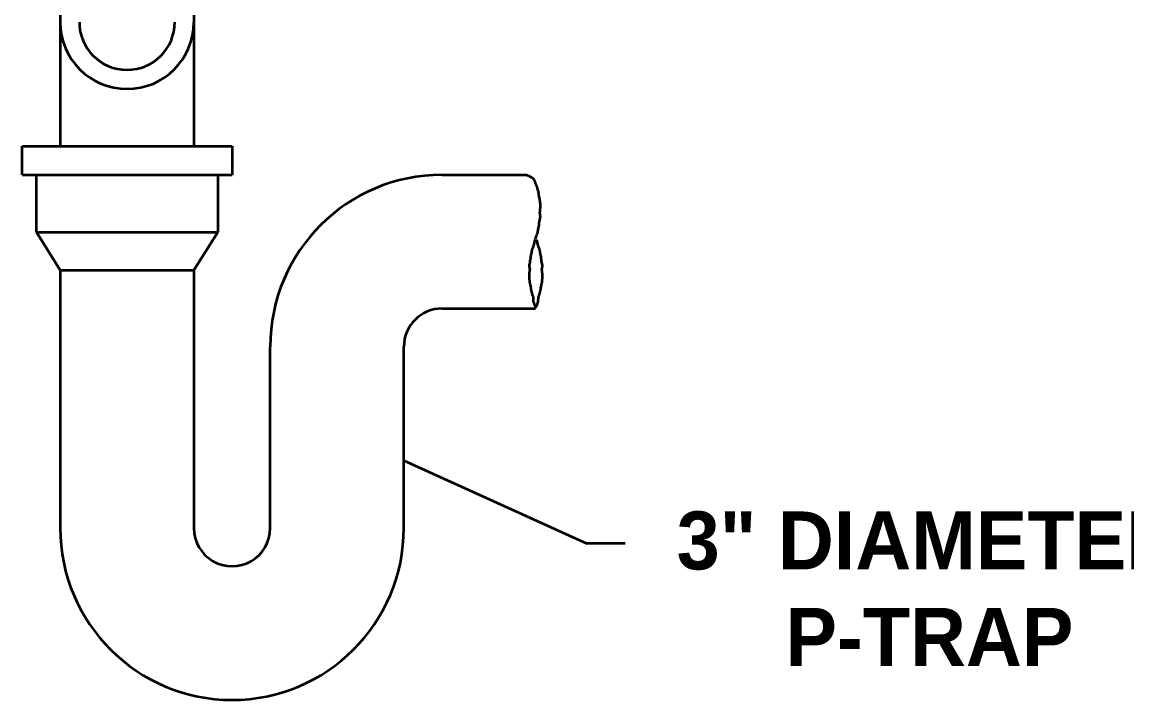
# Model space of a CAD drawing. Header units: inches. Extents: x 2025 to 34930, y -6955 to 4650.
# Drawn here: x 9658.6 to 9738.5, y -2601.9 to -2552.8 of the extents above; entities that cross this region are included whole.
import ezdxf

# ---------------------------------------------------------------- set-up
doc = ezdxf.new("R2010")
doc.units = ezdxf.units.IN
doc.header["$MEASUREMENT"] = 0
doc.layers.add('M-HVAC-EXHS-DUCT', color=3, linetype='Continuous', lineweight=50)
doc.layers.add('PDF-TEXT', color=7, linetype='Continuous', lineweight=35)
doc.styles.add('BOO', font='GOTHIC.TTF', dxfattribs={"height": 6})

# ---------------------------------------------------------------- blocks, each defined once
blk = doc.blocks.new('p detail 18')
at = {"layer": 'PDF-TEXT'}
for p, q in [((9661.316, -2530.047), (9661.316, -2561.813)), ((9670.983, -2530.047), (9670.983, -2561.813)), ((9658.556, -2561.813), (9673.746, -2561.813)), ((9658.556, -2563.885), (9658.556, -2561.813)), ((9673.746, -2561.813), (9673.746, -2563.885)), ((9658.556, -2563.885), (9673.746, -2563.885)), ((9659.592, -2568.028), (9659.592, -2563.885)), ((9672.71, -2563.885), (9672.71, -2568.028)), ((9688.938, -2563.885), (9695.035, -2563.885)), ((9694.903, -2563.884), (9694.907, -2563.888)), ((9694.907, -2563.888), (9694.911, -2563.891)), ((9694.909, -2563.893), (9694.911, -2563.891)), ((9694.909, -2563.895), (9694.909, -2563.893)), ((9694.914, -2563.898), (9694.909, -2563.895)), ((9694.911, -2563.891), (9694.916, -2563.889)), ((9694.911, -2563.891), (9694.914, -2563.894)), ((9694.914, -2563.894), (9694.916, -2563.897)), ((9694.916, -2563.898), (9694.914, -2563.898)), ((9694.916, -2563.889), (9694.923, -2563.887)), ((9694.916, -2563.897), (9694.916, -2563.898)), ((9694.923, -2563.887), (9694.932, -2563.884)), ((9694.932, -2563.884), (9694.939, -2563.882)), ((9694.939, -2563.882), (9694.944, -2563.879)), ((9694.942, -2563.871), (9694.941, -2563.87)), ((9694.941, -2563.87), (9694.941, -2563.87)), ((9694.941, -2563.87), (9694.945, -2563.872)), ((9694.944, -2563.874), (9694.942, -2563.871)), ((9694.946, -2563.876), (9694.944, -2563.874)), ((9694.944, -2563.879), (9694.946, -2563.876)), ((9694.945, -2563.872), (9694.951, -2563.875)), ((9694.951, -2563.875), (9694.96, -2563.879)), ((9694.96, -2563.879), (9694.97, -2563.882)), ((9694.97, -2563.882), (9694.979, -2563.887)), ((9694.979, -2563.887), (9694.99, -2563.889)), ((9694.99, -2563.889), (9694.999, -2563.891)), ((9694.999, -2563.891), (9695.008, -2563.892)), ((9695.008, -2563.892), (9695.016, -2563.892)), ((9695.016, -2563.892), (9695.023, -2563.891)), ((9695.023, -2563.891), (9695.029, -2563.889)), ((9695.029, -2563.889), (9695.035, -2563.887)), ((9695.035, -2563.887), (9695.039, -2563.884)), ((9695.039, -2563.884), (9695.043, -2563.882)), ((9695.043, -2563.882), (9695.046, -2563.882)), ((9695.046, -2563.882), (9695.05, -2563.882)), ((9695.05, -2563.882), (9695.053, -2563.884)), ((9695.053, -2563.884), (9695.06, -2563.89)), ((9695.06, -2563.89), (9695.064, -2563.893)), ((9695.064, -2563.893), (9695.073, -2563.898)), ((9695.073, -2563.898), (9695.079, -2563.899)), ((9695.079, -2563.899), (9695.085, -2563.901)), ((9695.085, -2563.901), (9695.092, -2563.902)), ((9695.092, -2563.902), (9695.101, -2563.904)), ((9695.101, -2563.904), (9695.111, -2563.906)), ((9695.111, -2563.906), (9695.123, -2563.91)), ((9695.123, -2563.91), (9695.135, -2563.915)), ((9695.135, -2563.915), (9695.148, -2563.92)), ((9695.148, -2563.92), (9695.162, -2563.928)), ((9695.162, -2563.928), (9695.176, -2563.937)), ((9695.176, -2563.937), (9695.187, -2563.946)), ((9695.187, -2563.946), (9695.196, -2563.952)), ((9695.196, -2563.952), (9695.199, -2563.955)), ((9695.199, -2563.954), (9695.197, -2563.952)), ((9695.197, -2563.952), (9695.197, -2563.952)), ((9695.197, -2563.952), (9695.204, -2563.954)), ((9695.199, -2563.955), (9695.199, -2563.954)), ((9695.204, -2563.954), (9695.223, -2563.962)), ((9695.223, -2563.962), (9695.255, -2563.978)), ((9695.255, -2563.978), (9695.296, -2564)), ((9695.296, -2564), (9695.342, -2564.025)), ((9695.342, -2564.025), (9695.387, -2564.049)), ((9695.387, -2564.049), (9695.425, -2564.07)), ((9695.425, -2564.07), (9695.452, -2564.085)), ((9695.452, -2564.085), (9695.469, -2564.096)), ((9695.469, -2564.096), (9695.48, -2564.104)), ((9695.48, -2564.104), (9695.488, -2564.11)), ((9695.488, -2564.11), (9695.494, -2564.116)), ((9695.494, -2564.116), (9695.501, -2564.123)), ((9695.501, -2564.123), (9695.511, -2564.133)), ((9695.511, -2564.133), (9695.521, -2564.144)), ((9695.521, -2564.144), (9695.533, -2564.158)), ((9695.533, -2564.158), (9695.545, -2564.176)), ((9695.545, -2564.176), (9695.558, -2564.196)), ((9695.558, -2564.196), (9695.571, -2564.219)), ((9695.571, -2564.219), (9695.584, -2564.242)), ((9695.584, -2564.242), (9695.596, -2564.264)), ((9695.596, -2564.264), (9695.606, -2564.284)), ((9695.606, -2564.284), (9695.615, -2564.3)), ((9695.615, -2564.3), (9695.622, -2564.313)), ((9695.622, -2564.313), (9695.628, -2564.325)), ((9695.628, -2564.325), (9695.633, -2564.335)), ((9695.633, -2564.335), (9695.637, -2564.346)), ((9695.637, -2564.346), (9695.641, -2564.358)), ((9695.641, -2564.358), (9695.644, -2564.371)), ((9695.644, -2564.371), (9695.648, -2564.384)), ((9695.648, -2564.384), (9695.651, -2564.397)), ((9695.651, -2564.397), (9695.655, -2564.41)), ((9695.655, -2564.41), (9695.659, -2564.422)), ((9695.659, -2564.422), (9695.664, -2564.433)), ((9695.664, -2564.433), (9695.668, -2564.443)), ((9695.668, -2564.443), (9695.673, -2564.452)), ((9695.673, -2564.452), (9695.676, -2564.461)), ((9695.676, -2564.461), (9695.678, -2564.469)), ((9695.678, -2564.469), (9695.68, -2564.477)), ((9695.68, -2564.477), (9695.682, -2564.488)), ((9695.682, -2564.488), (9695.686, -2564.502)), ((9695.686, -2564.502), (9695.694, -2564.521)), ((9695.694, -2564.521), (9695.704, -2564.545)), ((9695.704, -2564.545), (9695.716, -2564.573)), ((9695.716, -2564.573), (9695.729, -2564.602)), ((9695.729, -2564.602), (9695.741, -2564.629)), ((9695.741, -2564.629), (9695.75, -2564.652)), ((9695.75, -2564.652), (9695.755, -2564.668)), ((9695.755, -2564.668), (9695.758, -2564.679)), ((9695.758, -2564.679), (9695.759, -2564.688)), ((9695.759, -2564.688), (9695.761, -2564.695)), ((9695.761, -2564.695), (9695.765, -2564.705)), ((9695.765, -2564.705), (9695.772, -2564.717)), ((9695.772, -2564.717), (9695.781, -2564.732)), ((9695.781, -2564.732), (9695.791, -2564.75)), ((9695.791, -2564.75), (9695.801, -2564.769)), ((9695.801, -2564.769), (9695.809, -2564.787)), ((9695.809, -2564.787), (9695.814, -2564.806)), ((9695.814, -2564.806), (9695.817, -2564.824)), ((9695.817, -2564.824), (9695.819, -2564.842)), ((9695.819, -2564.842), (9695.822, -2564.859)), ((9695.822, -2564.859), (9695.824, -2564.877)), ((9695.824, -2564.877), (9695.828, -2564.895)), ((9695.828, -2564.895), (9695.834, -2564.913)), ((9695.834, -2564.913), (9695.841, -2564.934)), ((9695.841, -2564.934), (9695.849, -2564.957)), ((9695.849, -2564.957), (9695.857, -2564.985)), ((9695.857, -2564.985), (9695.866, -2565.018)), ((9695.866, -2565.018), (9695.875, -2565.053)), ((9695.875, -2565.053), (9695.884, -2565.088)), ((9695.884, -2565.088), (9695.892, -2565.123)), ((9695.892, -2565.123), (9695.898, -2565.153)), ((9695.898, -2565.153), (9695.903, -2565.178)), ((9695.903, -2565.178), (9695.907, -2565.197)), ((9695.907, -2565.197), (9695.909, -2565.212)), ((9695.909, -2565.212), (9695.911, -2565.223)), ((9695.911, -2565.223), (9695.911, -2565.231)), ((9695.911, -2565.231), (9695.911, -2565.237)), ((9695.911, -2565.237), (9695.911, -2565.245)), ((9695.911, -2565.245), (9695.911, -2565.258)), ((9695.911, -2565.258), (9695.914, -2565.279)), ((9695.914, -2565.279), (9695.919, -2565.314)), ((9695.919, -2565.314), (9695.927, -2565.363)), ((9695.927, -2565.363), (9695.938, -2565.423)), ((9695.938, -2565.423), (9695.95, -2565.485)), ((9695.95, -2565.485), (9695.962, -2565.543)), ((9695.962, -2565.543), (9695.972, -2565.59)), ((9695.972, -2565.59), (9695.981, -2565.621)), ((9695.981, -2565.621), (9695.987, -2565.64)), ((9695.987, -2565.64), (9695.991, -2565.65)), ((9695.991, -2565.65), (9695.994, -2565.657)), ((9695.994, -2565.657), (9695.995, -2565.665)), ((9695.995, -2565.665), (9695.996, -2565.68)), ((9695.996, -2565.68), (9695.997, -2565.698)), ((9695.997, -2565.698), (9695.997, -2565.717)), ((9695.997, -2565.717), (9695.997, -2565.735)), ((9695.997, -2565.735), (9695.998, -2565.749)), ((9695.998, -2565.749), (9696, -2565.757)), ((9696, -2565.757), (9696.003, -2565.765)), ((9696.003, -2565.765), (9696.006, -2565.779)), ((9696.006, -2565.779), (9696.011, -2565.805)), ((9696.013, -2566.469), (9696.008, -2566.519)), ((9696.011, -2565.805), (9696.016, -2565.847)), ((9696.017, -2566.413), (9696.013, -2566.469)), ((9696.016, -2565.847), (9696.022, -2565.912)), ((9696.02, -2566.36), (9696.017, -2566.413)), ((9696.023, -2566.313), (9696.02, -2566.36)), ((9696.022, -2565.912), (9696.027, -2565.989)), ((9696.026, -2566.28), (9696.023, -2566.313)), ((9696.03, -2566.263), (9696.026, -2566.28)), ((9696.027, -2565.989), (9696.033, -2566.07)), ((9696.034, -2566.256), (9696.03, -2566.263)), ((9696.033, -2566.07), (9696.037, -2566.145)), ((9696.037, -2566.25), (9696.034, -2566.256)), ((9696.037, -2566.145), (9696.039, -2566.201)), ((9696.039, -2566.235), (9696.037, -2566.25)), ((9696.039, -2566.201), (9696.039, -2566.235)), ((9695.969, -2567.256), (9695.951, -2567.361)), ((9695.988, -2567.143), (9695.969, -2567.256)), ((9695.986, -2566.635), (9695.985, -2566.65)), ((9695.985, -2566.65), (9695.987, -2566.663)), ((9695.991, -2566.616), (9695.986, -2566.635)), ((9695.987, -2566.663), (9695.992, -2566.674)), ((9696.006, -2567.038), (9695.988, -2567.143)), ((9695.996, -2566.592), (9695.991, -2566.616)), ((9695.992, -2566.674), (9695.997, -2566.683)), ((9696.002, -2566.559), (9695.996, -2566.592)), ((9695.997, -2566.683), (9696.003, -2566.692)), ((9696.008, -2566.519), (9696.002, -2566.559)), ((9696.003, -2566.692), (9696.008, -2566.701)), ((9696.021, -2566.953), (9696.006, -2567.038)), ((9696.008, -2566.701), (9696.011, -2566.709)), ((9696.011, -2566.709), (9696.012, -2566.718)), ((9696.012, -2566.718), (9696.012, -2566.729)), ((9696.012, -2566.729), (9696.013, -2566.742)), ((9696.013, -2566.742), (9696.013, -2566.76)), ((9696.013, -2566.76), (9696.015, -2566.783)), ((9696.015, -2566.783), (9696.018, -2566.806)), ((9696.018, -2566.806), (9696.021, -2566.829)), ((9696.021, -2566.829), (9696.025, -2566.848)), ((9696.03, -2566.901), (9696.021, -2566.953)), ((9696.025, -2566.848), (9696.029, -2566.859)), ((9696.029, -2566.859), (9696.032, -2566.862)), ((9696.034, -2566.874), (9696.03, -2566.901)), ((9696.032, -2566.862), (9696.035, -2566.864)), ((9696.035, -2566.864), (9696.034, -2566.874)), ((9661.316, -2570.79), (9659.592, -2568.028)), ((9659.592, -2568.028), (9672.71, -2568.028)), ((9670.983, -2570.79), (9672.71, -2568.028)), ((9695.822, -2568.091), (9695.808, -2568.13)), ((9695.834, -2568.05), (9695.822, -2568.091)), ((9695.844, -2568.007), (9695.834, -2568.05)), ((9695.853, -2567.962), (9695.844, -2568.007)), ((9695.859, -2567.919), (9695.853, -2567.962)), ((9695.866, -2567.878), (9695.859, -2567.919)), ((9695.87, -2567.841), (9695.866, -2567.878)), ((9695.875, -2567.81), (9695.87, -2567.841)), ((9695.879, -2567.783), (9695.875, -2567.81)), ((9695.885, -2567.757), (9695.879, -2567.783)), ((9695.89, -2567.731), (9695.885, -2567.757)), ((9695.898, -2567.701), (9695.89, -2567.731)), ((9695.907, -2567.666), (9695.898, -2567.701)), ((9695.917, -2567.629), (9695.907, -2567.666)), ((9695.926, -2567.594), (9695.917, -2567.629)), ((9695.933, -2567.566), (9695.926, -2567.594)), ((9695.933, -2567.498), (9695.932, -2567.524)), ((9695.932, -2567.524), (9695.934, -2567.535)), ((9695.939, -2567.446), (9695.933, -2567.498)), ((9695.937, -2567.546), (9695.933, -2567.566)), ((9695.934, -2567.535), (9695.937, -2567.539)), ((9695.937, -2567.539), (9695.937, -2567.546)), ((9695.951, -2567.361), (9695.939, -2567.446)), ((9695.591, -2568.906), (9695.624, -2568.773)), ((9695.624, -2568.773), (9695.669, -2568.586)), ((9695.702, -2568.453), (9695.669, -2568.586)), ((9695.726, -2568.361), (9695.702, -2568.453)), ((9695.745, -2568.298), (9695.726, -2568.361)), ((9695.761, -2568.25), (9695.745, -2568.298)), ((9695.777, -2568.209), (9695.761, -2568.25)), ((9695.793, -2568.169), (9695.777, -2568.209)), ((9695.808, -2568.13), (9695.793, -2568.169)), ((9695.842, -2568.775), (9695.798, -2568.588)), ((9695.875, -2568.908), (9695.842, -2568.775)), ((9695.375, -2569.73), (9695.385, -2569.693)), ((9695.385, -2569.693), (9695.394, -2569.658)), ((9695.394, -2569.658), (9695.402, -2569.628)), ((9695.402, -2569.628), (9695.408, -2569.602)), ((9695.408, -2569.602), (9695.413, -2569.576)), ((9695.413, -2569.576), (9695.418, -2569.549)), ((9695.418, -2569.549), (9695.422, -2569.518)), ((9695.422, -2569.518), (9695.428, -2569.481)), ((9695.428, -2569.481), (9695.433, -2569.44)), ((9695.433, -2569.44), (9695.44, -2569.397)), ((9695.44, -2569.397), (9695.448, -2569.352)), ((9695.448, -2569.352), (9695.458, -2569.309)), ((9695.458, -2569.309), (9695.471, -2569.268)), ((9695.471, -2569.268), (9695.484, -2569.229)), ((9695.484, -2569.229), (9695.5, -2569.19)), ((9695.5, -2569.19), (9695.515, -2569.15)), ((9695.515, -2569.15), (9695.532, -2569.108)), ((9695.532, -2569.108), (9695.548, -2569.061)), ((9695.548, -2569.061), (9695.567, -2568.998)), ((9695.567, -2568.998), (9695.591, -2568.906)), ((9695.899, -2569), (9695.875, -2568.908)), ((9695.918, -2569.063), (9695.899, -2569)), ((9695.934, -2569.11), (9695.918, -2569.063)), ((9695.951, -2569.152), (9695.934, -2569.11)), ((9695.966, -2569.192), (9695.951, -2569.152)), ((9695.982, -2569.23), (9695.966, -2569.192)), ((9695.995, -2569.27), (9695.982, -2569.23)), ((9696.008, -2569.31), (9695.995, -2569.27)), ((9696.018, -2569.354), (9696.008, -2569.31)), ((9696.026, -2569.398), (9696.018, -2569.354)), ((9696.033, -2569.442), (9696.026, -2569.398)), ((9696.039, -2569.483), (9696.033, -2569.442)), ((9696.044, -2569.52), (9696.039, -2569.483)), ((9696.048, -2569.551), (9696.044, -2569.52)), ((9696.053, -2569.578), (9696.048, -2569.551)), ((9696.058, -2569.604), (9696.053, -2569.578)), ((9696.064, -2569.63), (9696.058, -2569.604)), ((9696.072, -2569.66), (9696.064, -2569.63)), ((9696.081, -2569.695), (9696.072, -2569.66)), ((9696.09, -2569.731), (9696.081, -2569.695)), ((9695.258, -2570.486), (9695.262, -2570.459)), ((9695.258, -2570.495), (9695.258, -2570.486)), ((9695.26, -2570.497), (9695.258, -2570.495)), ((9695.264, -2570.5), (9695.26, -2570.497)), ((9695.262, -2570.459), (9695.271, -2570.406)), ((9695.268, -2570.511), (9695.264, -2570.5)), ((9695.271, -2570.406), (9695.286, -2570.321)), ((9695.286, -2570.321), (9695.305, -2570.215)), ((9695.305, -2570.215), (9695.324, -2570.103)), ((9695.324, -2570.103), (9695.341, -2569.998)), ((9695.341, -2569.998), (9695.353, -2569.913)), ((9695.353, -2569.913), (9695.359, -2569.861)), ((9695.356, -2569.813), (9695.36, -2569.793)), ((9695.356, -2569.82), (9695.356, -2569.813)), ((9695.358, -2569.824), (9695.356, -2569.82)), ((9695.36, -2569.835), (9695.358, -2569.824)), ((9695.359, -2569.861), (9695.36, -2569.835)), ((9695.36, -2569.793), (9695.367, -2569.764)), ((9695.367, -2569.764), (9695.375, -2569.73)), ((9696.099, -2569.766), (9696.09, -2569.731)), ((9696.106, -2569.795), (9696.099, -2569.766)), ((9696.11, -2569.814), (9696.106, -2569.795)), ((9696.106, -2569.837), (9696.108, -2569.826)), ((9696.107, -2569.863), (9696.106, -2569.837)), ((9696.112, -2569.915), (9696.107, -2569.863)), ((9696.108, -2569.826), (9696.11, -2569.822)), ((9696.11, -2569.822), (9696.11, -2569.814)), ((9696.125, -2569.999), (9696.112, -2569.915)), ((9696.142, -2570.105), (9696.125, -2569.999)), ((9696.162, -2570.217), (9696.142, -2570.105)), ((9696.18, -2570.323), (9696.162, -2570.217)), ((9696.195, -2570.407), (9696.18, -2570.323)), ((9696.204, -2570.46), (9696.195, -2570.407)), ((9696.202, -2570.502), (9696.206, -2570.498)), ((9696.208, -2570.487), (9696.204, -2570.46)), ((9696.206, -2570.498), (9696.208, -2570.497)), ((9696.208, -2570.497), (9696.208, -2570.487)), ((9661.316, -2570.79), (9661.316, -2589.436)), ((9661.316, -2570.79), (9670.983, -2570.79)), ((9670.983, -2570.79), (9670.983, -2589.436)), ((9695.253, -2571.125), (9695.256, -2571.109)), ((9695.253, -2571.158), (9695.253, -2571.125)), ((9695.256, -2571.214), (9695.253, -2571.158)), ((9695.256, -2571.109), (9695.259, -2571.103)), ((9695.26, -2571.289), (9695.256, -2571.214)), ((9695.259, -2571.103), (9695.262, -2571.096)), ((9695.265, -2571.37), (9695.26, -2571.289)), ((9695.262, -2571.096), (9695.266, -2571.079)), ((9695.266, -2571.079), (9695.27, -2571.046)), ((9695.271, -2570.53), (9695.268, -2570.511)), ((9695.27, -2571.046), (9695.273, -2570.999)), ((9695.275, -2570.552), (9695.271, -2570.53)), ((9695.273, -2570.999), (9695.276, -2570.946)), ((9695.277, -2570.577), (9695.275, -2570.552)), ((9695.276, -2570.946), (9695.28, -2570.891)), ((9695.279, -2570.599), (9695.277, -2570.577)), ((9695.28, -2570.617), (9695.279, -2570.599)), ((9695.28, -2570.63), (9695.28, -2570.617)), ((9695.28, -2570.641), (9695.28, -2570.63)), ((9695.281, -2570.651), (9695.28, -2570.641)), ((9695.28, -2570.891), (9695.284, -2570.84)), ((9695.284, -2570.659), (9695.281, -2570.651)), ((9695.289, -2570.667), (9695.284, -2570.659)), ((9695.284, -2570.84), (9695.29, -2570.799)), ((9695.295, -2570.676), (9695.289, -2570.667)), ((9695.29, -2570.799), (9695.296, -2570.768)), ((9695.301, -2570.685), (9695.295, -2570.676)), ((9695.296, -2570.768), (9695.302, -2570.743)), ((9695.305, -2570.696), (9695.301, -2570.685)), ((9695.302, -2570.743), (9695.306, -2570.724)), ((9695.307, -2570.709), (9695.305, -2570.696)), ((9695.306, -2570.724), (9695.307, -2570.709)), ((9696.159, -2570.711), (9696.161, -2570.698)), ((9696.16, -2570.726), (9696.159, -2570.711)), ((9696.164, -2570.745), (9696.16, -2570.726)), ((9696.161, -2570.698), (9696.165, -2570.687)), ((9696.17, -2570.769), (9696.164, -2570.745)), ((9696.165, -2570.687), (9696.171, -2570.677)), ((9696.176, -2570.801), (9696.17, -2570.769)), ((9696.171, -2570.677), (9696.177, -2570.669)), ((9696.182, -2570.842), (9696.176, -2570.801)), ((9696.177, -2570.669), (9696.182, -2570.66)), ((9696.182, -2570.66), (9696.185, -2570.652)), ((9696.186, -2570.892), (9696.182, -2570.842)), ((9696.185, -2570.652), (9696.186, -2570.643)), ((9696.186, -2570.618), (9696.187, -2570.6)), ((9696.186, -2570.632), (9696.186, -2570.618)), ((9696.186, -2570.643), (9696.186, -2570.632)), ((9696.19, -2570.947), (9696.186, -2570.892)), ((9696.187, -2570.6), (9696.188, -2570.578)), ((9696.188, -2570.578), (9696.191, -2570.554)), ((9696.194, -2571.001), (9696.19, -2570.947)), ((9696.191, -2570.554), (9696.195, -2570.532)), ((9696.197, -2571.047), (9696.194, -2571.001)), ((9696.195, -2570.532), (9696.198, -2570.513)), ((9696.199, -2571.081), (9696.197, -2571.047)), ((9696.198, -2570.513), (9696.202, -2570.502)), ((9696.203, -2571.098), (9696.199, -2571.081)), ((9696.201, -2571.371), (9696.206, -2571.291)), ((9696.207, -2571.105), (9696.203, -2571.098)), ((9696.206, -2571.291), (9696.21, -2571.216)), ((9696.21, -2571.111), (9696.207, -2571.105)), ((9696.212, -2571.126), (9696.21, -2571.111)), ((9696.21, -2571.216), (9696.212, -2571.159)), ((9696.212, -2571.159), (9696.212, -2571.126)), ((9695.271, -2571.447), (9695.265, -2571.37)), ((9695.277, -2571.512), (9695.271, -2571.447)), ((9695.282, -2571.555), (9695.277, -2571.512)), ((9695.286, -2571.58), (9695.282, -2571.555)), ((9695.29, -2571.594), (9695.286, -2571.58)), ((9695.293, -2571.602), (9695.29, -2571.594)), ((9695.295, -2571.611), (9695.293, -2571.602)), ((9695.295, -2571.624), (9695.295, -2571.611)), ((9695.296, -2571.642), (9695.295, -2571.624)), ((9695.296, -2571.661), (9695.296, -2571.642)), ((9695.296, -2571.679), (9695.296, -2571.661)), ((9695.297, -2571.693), (9695.296, -2571.679)), ((9695.299, -2571.702), (9695.297, -2571.693)), ((9695.301, -2571.709), (9695.299, -2571.702)), ((9695.306, -2571.719), (9695.301, -2571.709)), ((9695.312, -2571.738), (9695.306, -2571.719)), ((9695.32, -2571.769), (9695.312, -2571.738)), ((9695.331, -2571.816), (9695.32, -2571.769)), ((9695.343, -2571.875), (9695.331, -2571.816)), ((9695.355, -2571.936), (9695.343, -2571.875)), ((9695.365, -2571.995), (9695.355, -2571.936)), ((9695.374, -2572.045), (9695.365, -2571.995)), ((9695.379, -2572.08), (9695.374, -2572.045)), ((9695.382, -2572.101), (9695.379, -2572.08)), ((9696.084, -2572.103), (9696.087, -2572.081)), ((9696.087, -2572.081), (9696.092, -2572.047)), ((9696.092, -2572.047), (9696.101, -2571.997)), ((9696.101, -2571.997), (9696.111, -2571.938)), ((9696.111, -2571.938), (9696.124, -2571.876)), ((9696.124, -2571.876), (9696.135, -2571.818)), ((9696.135, -2571.818), (9696.146, -2571.771)), ((9696.146, -2571.771), (9696.154, -2571.739)), ((9696.154, -2571.739), (9696.16, -2571.721)), ((9696.16, -2571.721), (9696.164, -2571.711)), ((9696.164, -2571.711), (9696.168, -2571.703)), ((9696.168, -2571.703), (9696.169, -2571.695)), ((9696.169, -2571.695), (9696.17, -2571.681)), ((9696.17, -2571.644), (9696.171, -2571.626)), ((9696.17, -2571.663), (9696.17, -2571.644)), ((9696.17, -2571.681), (9696.17, -2571.663)), ((9696.171, -2571.612), (9696.173, -2571.603)), ((9696.171, -2571.626), (9696.171, -2571.612)), ((9696.173, -2571.603), (9696.176, -2571.595)), ((9696.176, -2571.595), (9696.18, -2571.582)), ((9696.18, -2571.582), (9696.184, -2571.556)), ((9696.184, -2571.556), (9696.189, -2571.513)), ((9696.189, -2571.513), (9696.195, -2571.449)), ((9696.195, -2571.449), (9696.201, -2571.371)), ((9695.382, -2572.114), (9695.382, -2572.101)), ((9695.382, -2572.122), (9695.382, -2572.114)), ((9695.382, -2572.128), (9695.382, -2572.122)), ((9695.382, -2572.136), (9695.382, -2572.128)), ((9695.383, -2572.147), (9695.382, -2572.136)), ((9695.385, -2572.162), (9695.383, -2572.147)), ((9695.389, -2572.181), (9695.385, -2572.162)), ((9695.394, -2572.206), (9695.389, -2572.181)), ((9695.401, -2572.236), (9695.394, -2572.206)), ((9695.409, -2572.271), (9695.401, -2572.236)), ((9695.417, -2572.306), (9695.409, -2572.271)), ((9695.426, -2572.342), (9695.417, -2572.306)), ((9695.435, -2572.374), (9695.426, -2572.342)), ((9695.444, -2572.401), (9695.435, -2572.374)), ((9695.452, -2572.425), (9695.444, -2572.401)), ((9695.459, -2572.446), (9695.452, -2572.425)), ((9695.464, -2572.464), (9695.459, -2572.446)), ((9695.469, -2572.482), (9695.464, -2572.464)), ((9695.471, -2572.499), (9695.469, -2572.482)), ((9695.473, -2572.517), (9695.471, -2572.499)), ((9695.475, -2572.535), (9695.473, -2572.517)), ((9695.479, -2572.553), (9695.475, -2572.535)), ((9695.484, -2572.572), (9695.479, -2572.553)), ((9695.492, -2572.591), (9695.484, -2572.572)), ((9695.501, -2572.609), (9695.492, -2572.591)), ((9695.512, -2572.627), (9695.501, -2572.609)), ((9695.521, -2572.642), (9695.512, -2572.627)), ((9695.527, -2572.655), (9695.521, -2572.642)), ((9695.531, -2572.664), (9695.527, -2572.655)), ((9695.533, -2572.672), (9695.531, -2572.664)), ((9695.534, -2572.68), (9695.533, -2572.672)), ((9695.537, -2572.691), (9695.534, -2572.68)), ((9695.543, -2572.707), (9695.537, -2572.691)), ((9695.552, -2572.73), (9695.543, -2572.707)), ((9695.563, -2573.064), (9695.552, -2572.73)), ((9695.903, -2573.066), (9695.914, -2572.731)), ((9695.914, -2572.731), (9695.923, -2572.709)), ((9695.923, -2572.709), (9695.929, -2572.692)), ((9695.929, -2572.692), (9695.931, -2572.681)), ((9695.931, -2572.681), (9695.933, -2572.673)), ((9695.933, -2572.673), (9695.935, -2572.665)), ((9695.935, -2572.665), (9695.939, -2572.656)), ((9695.939, -2572.656), (9695.946, -2572.644)), ((9695.946, -2572.644), (9695.955, -2572.628)), ((9695.955, -2572.628), (9695.965, -2572.611)), ((9695.965, -2572.611), (9695.975, -2572.592)), ((9695.975, -2572.592), (9695.982, -2572.573)), ((9695.982, -2572.573), (9695.988, -2572.555)), ((9695.988, -2572.555), (9695.991, -2572.537)), ((9695.991, -2572.537), (9695.993, -2572.519)), ((9695.993, -2572.519), (9695.995, -2572.501)), ((9695.995, -2572.501), (9695.997, -2572.484)), ((9695.997, -2572.484), (9696.002, -2572.466)), ((9696.002, -2572.466), (9696.007, -2572.448)), ((9696.007, -2572.448), (9696.014, -2572.427)), ((9696.014, -2572.427), (9696.022, -2572.403)), ((9696.022, -2572.403), (9696.031, -2572.375)), ((9696.031, -2572.375), (9696.04, -2572.343)), ((9696.04, -2572.343), (9696.049, -2572.308)), ((9696.049, -2572.308), (9696.057, -2572.272)), ((9696.057, -2572.272), (9696.065, -2572.238)), ((9696.065, -2572.238), (9696.072, -2572.208)), ((9696.072, -2572.208), (9696.077, -2572.183)), ((9696.077, -2572.183), (9696.081, -2572.163)), ((9696.081, -2572.163), (9696.083, -2572.149)), ((9696.083, -2572.149), (9696.084, -2572.138)), ((9696.084, -2572.116), (9696.084, -2572.103)), ((9696.084, -2572.123), (9696.084, -2572.116)), ((9696.084, -2572.13), (9696.084, -2572.123)), ((9696.084, -2572.138), (9696.084, -2572.13)), ((9688.938, -2573.553), (9695.705, -2573.553)), ((9695.576, -2573.093), (9695.563, -2573.064)), ((9695.589, -2573.121), (9695.576, -2573.093)), ((9695.599, -2573.146), (9695.589, -2573.121)), ((9695.606, -2573.165), (9695.599, -2573.146)), ((9695.611, -2573.178), (9695.606, -2573.165)), ((9695.613, -2573.189), (9695.611, -2573.178)), ((9695.615, -2573.198), (9695.613, -2573.189)), ((9695.617, -2573.205), (9695.615, -2573.198)), ((9695.62, -2573.214), (9695.617, -2573.205)), ((9695.624, -2573.223), (9695.62, -2573.214)), ((9695.628, -2573.233), (9695.624, -2573.223)), ((9695.633, -2573.244), (9695.628, -2573.233)), ((9695.637, -2573.256), (9695.633, -2573.244)), ((9695.641, -2573.269), (9695.637, -2573.256)), ((9695.645, -2573.282), (9695.641, -2573.269)), ((9695.648, -2573.296), (9695.645, -2573.282)), ((9695.652, -2573.309), (9695.648, -2573.296)), ((9695.655, -2573.32), (9695.652, -2573.309)), ((9695.659, -2573.331), (9695.655, -2573.32)), ((9695.664, -2573.342), (9695.659, -2573.331)), ((9695.67, -2573.353), (9695.664, -2573.342)), ((9695.677, -2573.366), (9695.67, -2573.353)), ((9695.686, -2573.383), (9695.677, -2573.366)), ((9695.696, -2573.402), (9695.686, -2573.383)), ((9695.709, -2573.424), (9695.696, -2573.402)), ((9695.721, -2573.447), (9695.709, -2573.424)), ((9695.734, -2573.468), (9695.721, -2573.447)), ((9695.734, -2573.468), (9695.745, -2573.449)), ((9695.745, -2573.449), (9695.757, -2573.426)), ((9695.757, -2573.426), (9695.77, -2573.404)), ((9695.77, -2573.404), (9695.78, -2573.384)), ((9695.78, -2573.384), (9695.789, -2573.368)), ((9695.789, -2573.368), (9695.796, -2573.355)), ((9695.796, -2573.355), (9695.802, -2573.344)), ((9695.802, -2573.344), (9695.807, -2573.333)), ((9695.807, -2573.333), (9695.811, -2573.322)), ((9695.811, -2573.322), (9695.815, -2573.31)), ((9695.815, -2573.31), (9695.818, -2573.297)), ((9695.818, -2573.297), (9695.821, -2573.284)), ((9695.821, -2573.284), (9695.825, -2573.271)), ((9695.825, -2573.271), (9695.829, -2573.258)), ((9695.829, -2573.258), (9695.833, -2573.246)), ((9695.833, -2573.246), (9695.838, -2573.235)), ((9695.838, -2573.235), (9695.842, -2573.225)), ((9695.842, -2573.225), (9695.846, -2573.215)), ((9695.846, -2573.215), (9695.849, -2573.207)), ((9695.849, -2573.207), (9695.851, -2573.199)), ((9695.851, -2573.199), (9695.853, -2573.191)), ((9695.853, -2573.191), (9695.855, -2573.18)), ((9695.855, -2573.18), (9695.86, -2573.166)), ((9695.86, -2573.166), (9695.867, -2573.147)), ((9695.867, -2573.147), (9695.877, -2573.123)), ((9695.877, -2573.123), (9695.89, -2573.095)), ((9695.89, -2573.095), (9695.903, -2573.066)), ((9676.508, -2589.436), (9676.508, -2576.315)), ((9686.175, -2589.436), (9686.175, -2576.315)), ((9686.175, -2584.539), (9699.418, -2590.556)), ((9702.191, -2590.556), (9699.418, -2590.556))]:
    blk.add_line(p, q, dxfattribs=at)
for centre, radius, start, end in [((9666.149, -2552.836), 4.834, 179.99982, 359.99969), ((9666.149, -2552.836), 3.452, 179.99973, 359.99969), ((9688.938, -2576.315), 12.43, 90.00014, 179.99998), ((9688.938, -2576.315), 2.762, 90.00066, 180.00002), ((9673.745, -2589.436), 12.43, 180.00031, 0.00005), ((9673.745, -2589.436), 2.762, 180.00031, 0.00032)]:
    blk.add_arc(centre, radius, start, end, dxfattribs=at)
at = {"layer": 'PDF-TEXT', "insert": (9724.196, -2588.234), "char_height": 4.1875, "width": 38.47044, "attachment_point": 2, "style": 'BOO'}
blk.add_mtext('{\\fCentury Gothic|b1|i0|c0|p34;3" DIAMETER P-TRAP}', dxfattribs=at)

msp = doc.modelspace()

# ---------------------------------------------------------------- block references
at = {"layer": 'M-HVAC-EXHS-DUCT'}
msp.add_blockref('p detail 18', (0, 0), dxfattribs=at)

doc.saveas('drawing.dxf')
